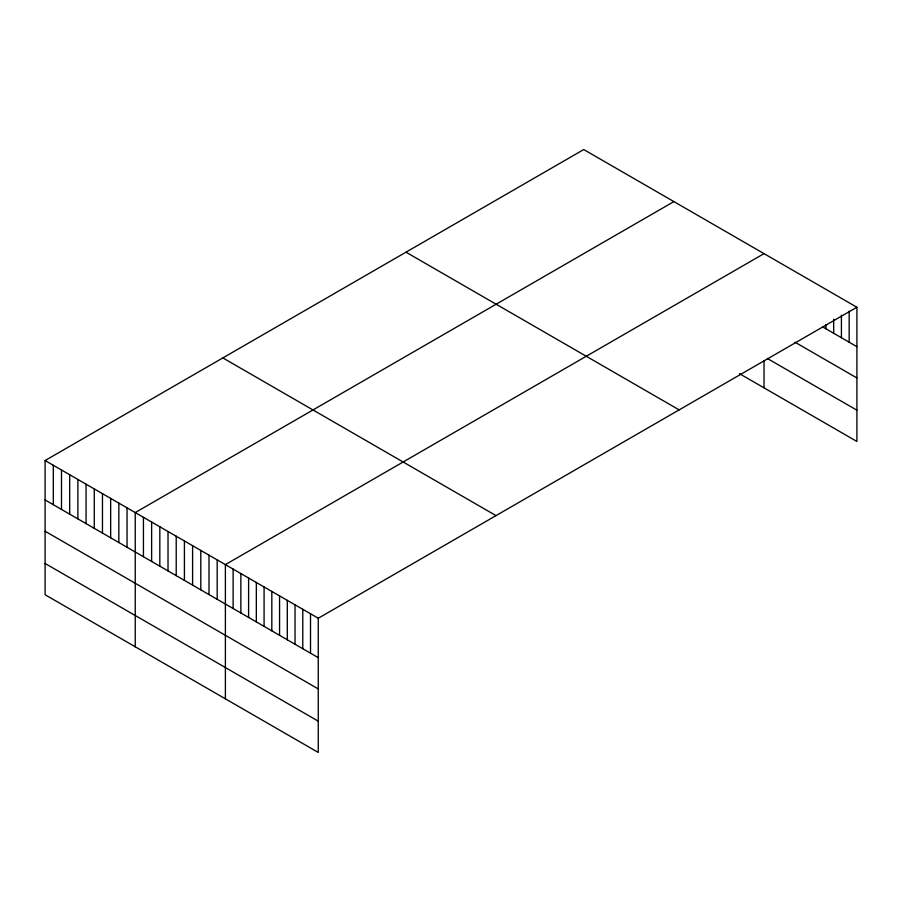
<?xml version="1.0" encoding="UTF-8"?>
<svg xmlns="http://www.w3.org/2000/svg" width="902" height="902" viewBox="0 0 902 902"><rect width="100%" height="100%" fill="white"/><g stroke="black" fill="none" stroke-linecap="round" stroke-linejoin="round"><path stroke-width="1.35" d="M45.1 460.539L318.259 618.242L318.259 752.448L45.1 594.745L45.1 460.539L583.741 149.552L856.9 307.255L856.9 441.461L739.448 373.653M673.884 201.597L135.244 512.573L135.244 646.79M764.028 253.631L225.387 564.618L225.387 698.836M318.259 618.242L856.9 307.255M822.624 326.885L856.9 346.672M794.989 342.208L856.9 377.961M767.343 358.477L856.9 410.185M405.99 252.177L679.15 409.88M222.85 357.914L496.01 515.617M45.1 499.956L318.259 657.659M45.1 531.233L318.259 688.936M45.1 563.468L318.259 721.172M849.165 311.235L849.165 342.208M841.419 315.215L841.419 337.743M833.685 319.195L833.685 333.266M825.939 324.573L825.939 328.802M764.028 360.473L764.028 387.849M310.513 613.766L310.513 653.195M302.779 609.301L302.779 648.718M295.033 604.836L295.033 644.253M287.298 600.36L287.298 639.789M279.564 595.895L279.564 635.312M271.818 591.43L271.818 630.848M264.083 586.965L264.083 626.383M256.337 582.489L256.337 621.918M248.602 578.024L248.602 617.442M240.857 573.559L240.857 612.977M233.122 569.083L233.122 608.512M217.19 559.883L217.19 599.311M208.993 555.158L208.993 594.576M200.796 550.423L200.796 589.84M192.6 545.699L192.6 585.116M184.414 540.963L184.414 580.381M176.217 536.228L176.217 575.656M168.02 531.503L168.02 570.921M159.823 526.768L159.823 566.185M151.626 522.033L151.626 561.461M143.441 517.308L143.441 556.726M127.047 507.849L127.047 547.266M118.85 503.113L118.85 542.53M110.653 498.378L110.653 537.806M102.467 493.653L102.467 533.071M94.27 488.918L94.27 528.346M86.073 484.194L86.073 523.611M77.876 479.458L77.876 518.875M69.679 474.723L69.679 514.151M61.494 469.998L61.494 509.416M53.297 465.263L53.297 504.68"/></g></svg>
